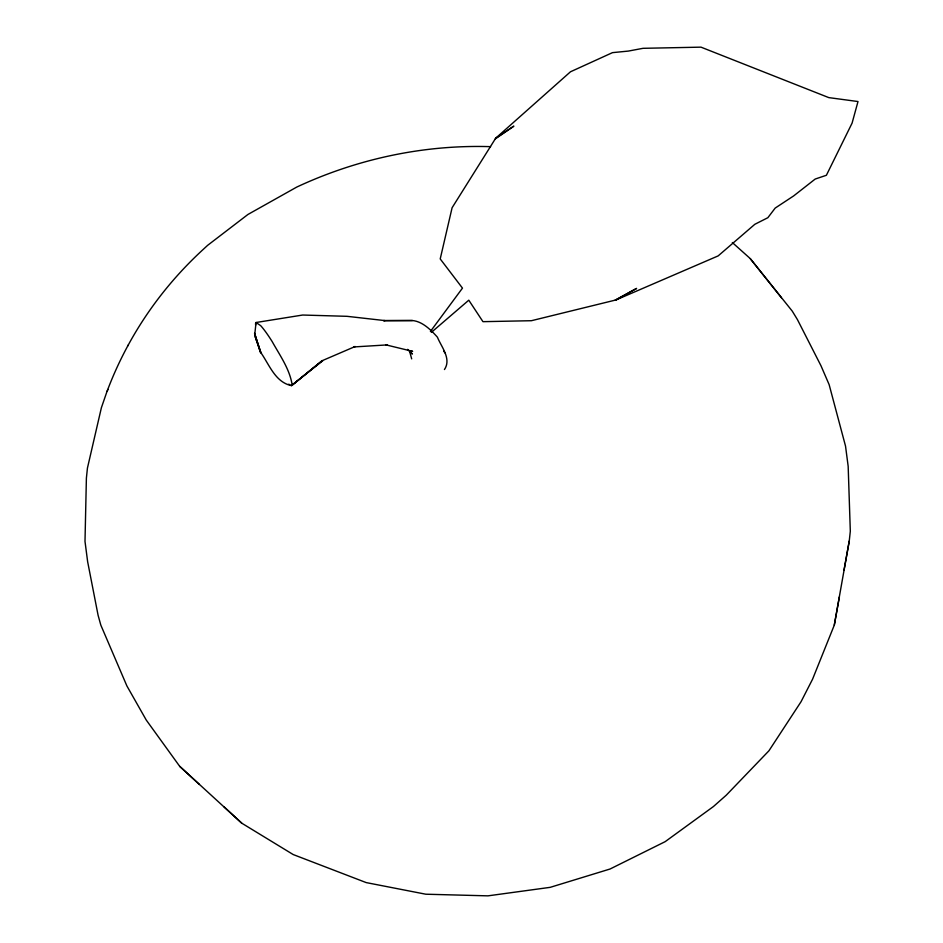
<?xml version="1.0" encoding="UTF-8"?>
<svg xmlns="http://www.w3.org/2000/svg" width="943" height="943" viewBox="0 0 943 943"><rect width="100%" height="100%" fill="white"/><g stroke="black" fill="none" stroke-linecap="round" stroke-linejoin="round"><path stroke-width="1.41" d="M444.448 369.538C451.721 358.741 441.289 346.894 437.422 337.193C431.034 330.026 422.44 321.398 412.397 320.537L384.944 320.608L347.012 316.318L302.668 315.033L256.048 322.506L254.728 334.765L260.445 352.045C269.274 364.411 275.097 382.292 291.552 385.652L322.353 360.509L291.552 385.652M490.572 146.66C423.867 144.55 357.208 158.848 296.786 187.056L247.926 214.474L207.66 245.321L202.061 250.473C159.579 289.807 126.975 337.912 106.759 392.147L101.384 407.741L87.44 468.07L86.391 478.148L85 541.412L87.652 561.78L98.084 615.237L100.818 625.103L126.881 685.915L146.271 720.075L179.712 766.353L241.773 823.192L293.19 854.547L366.19 882.589L425.788 894.212L487.955 895.85L550.205 887.339L610.062 869.01L665.157 841.663L713.427 806.548L726.275 795.173L768.922 750.805L801.043 701.722L812.56 679.219L834.296 625.138L849.254 541.023L850.315 531.227L848.17 466.325L845.529 446.11L829.145 384.65L820.976 365.743L797.424 319.571L792.261 311.131L750.38 258.795M843.973 570.338L849.254 541.023M834.296 625.138L839.388 596.872M107.125 391.357L107.915 389.447M127.906 345.751L128.236 345.044M431.352 332.372L468.789 300.192L482.957 321.669L531.392 320.714L616.003 299.945L718.165 255.895L754.836 224.293L767.85 217.715L775.193 208.073L793.652 195.92L815.212 179.04L826.386 175.28L852.083 123.132L858 101.538L828.803 97.612L700.991 47.15L643.02 48.317L628.297 51.087L612.479 52.643L570.48 71.786L495.688 138.22L452.098 207.743L440.216 258.924L462.471 288.122L430.409 331.476M495.24 138.939L513.864 126.126L495.688 138.22M616.003 299.945L636.608 288.417L615.107 300.157M384.944 320.608L383.518 320.62L412.397 320.537M256.048 322.506L260.681 325.665A39.099 5.375 60.9 0 1 272.162 341.555C279.835 355.346 289.772 369.137 292.165 384.98L323.59 360.085L355.169 346.505L353.837 346.941L387.443 344.89L386.005 344.89L412.633 351.362L410.511 350.82M288.782 384.143L290.42 385.369M732.334 242.54L750.18 258.523L781.452 297.729M223.974 806.795L241.773 823.192M179.712 766.353L199.421 784.493M407.588 349.358L412.386 354.014L410.771 352.328M443.835 351.244L444.955 352.906M409.474 350.89L411.678 358.87M255.553 323.366L255.612 325.146M260.445 352.045L254.575 333.256L260.445 352.045M256.307 339.739L255.317 336.946L260.963 352.988L256.307 339.739"/></g></svg>
